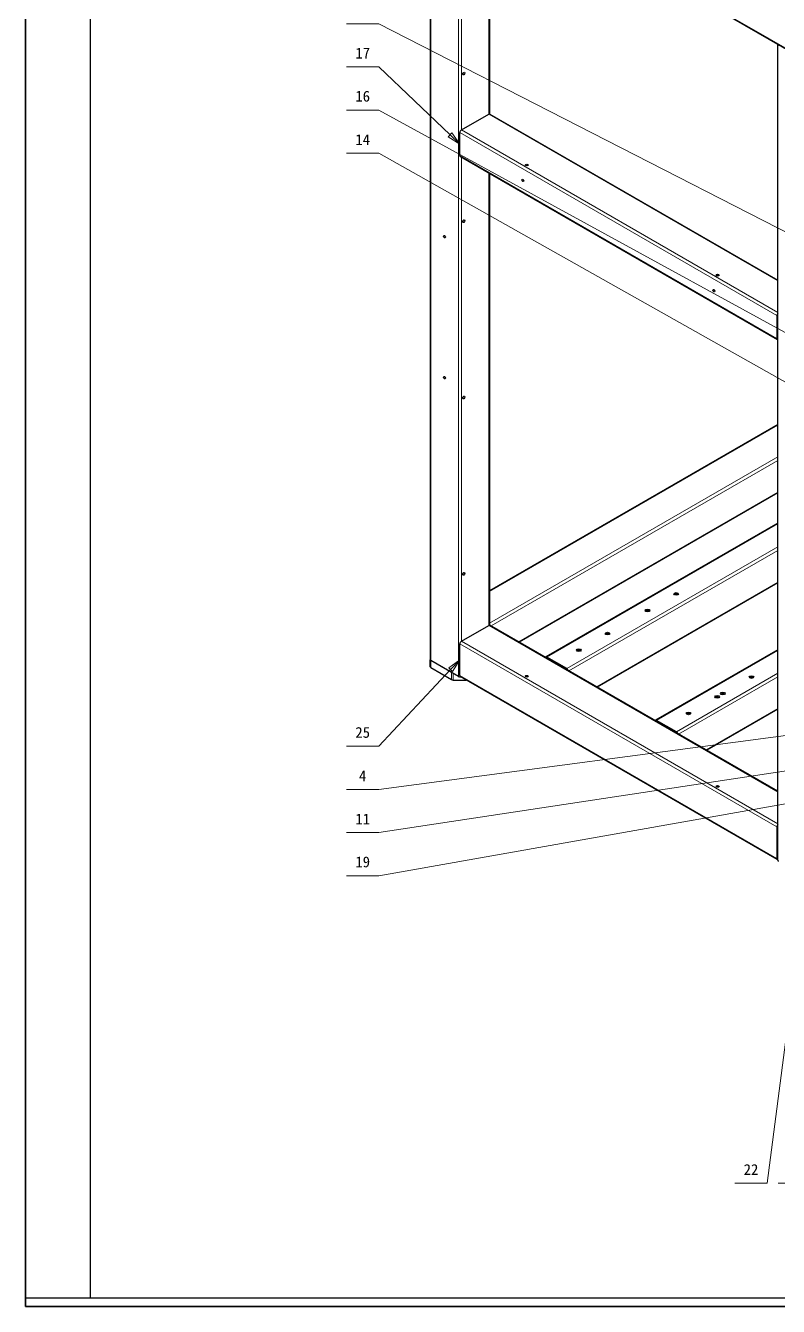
# Model space of a CAD drawing. Header units: millimetres. Extents: x 60 to 5885, y 55 to 4145.
# Drawn here: x 60 to 1454, y 55 to 2428 of the extents above; entities that cross this region are included whole.
import ezdxf

# ---------------------------------------------------------------- set-up
doc = ezdxf.new("R2010")
doc.units = ezdxf.units.MM
doc.header["$LTSCALE"] = 10
for name, color, linetype, lineweight in [('可见 (ISO)', 7, 'Continuous', 25), ('可见窄的 (ISO)', 7, 'Continuous', 18), ('图框 (ISO)', 7, 'Continuous', 35)]:
    doc.layers.add(name, color=color, linetype=linetype, lineweight=lineweight)
doc.layers.add('符号 (ISO)', color=7, linetype='Continuous', lineweight=18, true_color=0xc2008000)
doc.styles.add('文本样式74', font='SimSun.ttf')
doc.styles.add('注释文本 (ISO)', font='simfang.ttf')

# ---------------------------------------------------------------- blocks, each defined once
blk = doc.blocks.new('图框 最新国标')
at = {"layer": '图框 (ISO)'}
for p, q in [((6, 7), (6, 414.5)), ((6, 7), (6, 5.5)), ((6, 7), (6, 5.5)), ((588.5, 5.5), (6, 5.5))]:
    blk.add_line(p, q, dxfattribs=at)
at = {"layer": '图框 (ISO)', "color": 7, "linetype": 'Continuous', "lineweight": 25}
for p, q in [((18, 7), (18, 413)), ((587, 7), (6, 7)), ((587, 7), (18, 7))]:
    blk.add_line(p, q, dxfattribs=at)
at = {"layer": '图框 (ISO)', "style": '文本样式74'}
blk.add_attdef('零件代号_001', (44.45, 410.25), '', height=2.5, rotation=180, dxfattribs=at)
blk = doc.blocks.new('引出序号7')
at = {"layer": '符号 (ISO)'}
for p, q in [((71.41, 235.13), (65.41, 235.13)), ((84.59, 222.56), (71.41, 235.13)), ((84.94, 222.92), (84.25, 222.19)), ((84.25, 222.19), (86.4, 220.83)), ((84.59, 222.56), (86.4, 220.83)), ((86.4, 220.83), (84.94, 222.92))]:
    blk.add_line(p, q, dxfattribs=at)
at = {"layer": '符号 (ISO)', "flags": 128}
blk.add_lwpolyline([(84.25, 222.19), (86.4, 220.83), (84.94, 222.92), (84.25, 222.19)], dxfattribs=at)
at = {"layer": '符号 (ISO)'}
blk.add_solid([(84.25, 222.19), (86.4, 220.83), (84.94, 222.92), (84.25, 222.19)], dxfattribs=at)
at = {"layer": '符号 (ISO)', "insert": (68.41, 237.68), "char_height": 2, "attachment_point": 5, "style": '注释文本 (ISO)'}
blk.add_mtext('17', dxfattribs=at)
blk = doc.blocks.new('引出序号8')
at = {"layer": '符号 (ISO)'}
for p, q in [((84.69, 123.47), (71.41, 109.27)), ((86.4, 125.3), (84.33, 123.82)), ((84.33, 123.82), (85.06, 123.13)), ((84.69, 123.47), (86.4, 125.3)), ((85.06, 123.13), (86.4, 125.3)), ((71.41, 109.27), (65.41, 109.27))]:
    blk.add_line(p, q, dxfattribs=at)
at = {"layer": '符号 (ISO)', "flags": 128}
blk.add_lwpolyline([(85.06, 123.13), (86.4, 125.3), (84.33, 123.82), (85.06, 123.13)], dxfattribs=at)
at = {"layer": '符号 (ISO)'}
blk.add_solid([(85.06, 123.13), (86.4, 125.3), (84.33, 123.82), (85.06, 123.13)], dxfattribs=at)
at = {"layer": '符号 (ISO)', "insert": (68.41, 111.82), "char_height": 2, "attachment_point": 5, "style": '注释文本 (ISO)'}
blk.add_mtext('25', dxfattribs=at)
blk = doc.blocks.new('引出序号9')
at = {"layer": '符号 (ISO)'}
for p, q in [((353.7, 135.27), (71.41, 85.27)), ((356.16, 135.71), (353.61, 135.77)), ((353.61, 135.77), (353.79, 134.78)), ((353.7, 135.27), (356.16, 135.71)), ((353.79, 134.78), (356.16, 135.71)), ((71.41, 85.27), (65.41, 85.27))]:
    blk.add_line(p, q, dxfattribs=at)
at = {"layer": '符号 (ISO)', "flags": 128}
blk.add_lwpolyline([(353.79, 134.78), (356.16, 135.71), (353.61, 135.77), (353.79, 134.78)], dxfattribs=at)
at = {"layer": '符号 (ISO)'}
blk.add_solid([(353.79, 134.78), (356.16, 135.71), (353.61, 135.77), (353.79, 134.78)], dxfattribs=at)
at = {"layer": '符号 (ISO)', "insert": (68.41, 87.83), "char_height": 2, "attachment_point": 5, "style": '注释文本 (ISO)'}
blk.add_mtext('19', dxfattribs=at)
blk = doc.blocks.new('引出序号14')
at = {"layer": '符号 (ISO)'}
for p, q in [((331.56, 135.67), (71.41, 101.27)), ((334.04, 136), (331.5, 136.17)), ((331.5, 136.17), (331.63, 135.18)), ((331.56, 135.67), (334.04, 136)), ((331.63, 135.18), (334.04, 136)), ((71.41, 101.27), (65.41, 101.27))]:
    blk.add_line(p, q, dxfattribs=at)
at = {"layer": '符号 (ISO)', "flags": 128}
blk.add_lwpolyline([(331.63, 135.18), (334.04, 136), (331.5, 136.17), (331.63, 135.18)], dxfattribs=at)
at = {"layer": '符号 (ISO)'}
blk.add_solid([(331.63, 135.18), (334.04, 136), (331.5, 136.17), (331.63, 135.18)], dxfattribs=at)
at = {"layer": '符号 (ISO)', "insert": (68.41, 103.79), "char_height": 2, "attachment_point": 5, "style": '注释文本 (ISO)'}
blk.add_mtext('4', dxfattribs=at)
blk = doc.blocks.new('引出序号16')
at = {"layer": '符号 (ISO)'}
for p, q in [((150.66, 84.98), (149.85, 82.57)), ((150.34, 82.5), (150.66, 84.98)), ((150.84, 82.44), (150.66, 84.98)), ((150.34, 82.5), (143.31, 28.35)), ((149.85, 82.57), (150.84, 82.44)), ((143.31, 28.35), (137.31, 28.35))]:
    blk.add_line(p, q, dxfattribs=at)
at = {"layer": '符号 (ISO)', "flags": 128}
blk.add_lwpolyline([(150.84, 82.44), (150.66, 84.98), (149.85, 82.57), (150.84, 82.44)], dxfattribs=at)
at = {"layer": '符号 (ISO)'}
blk.add_solid([(150.84, 82.44), (150.66, 84.98), (149.85, 82.57), (150.84, 82.44)], dxfattribs=at)
at = {"layer": '符号 (ISO)', "insert": (140.31, 30.86), "char_height": 2, "attachment_point": 5, "style": '注释文本 (ISO)'}
blk.add_mtext('22', dxfattribs=at)
blk = doc.blocks.new('引出序号21')
at = {"layer": '符号 (ISO)'}
for p, q in [((165.74, 100.17), (164.76, 97.81)), ((165.25, 97.71), (165.74, 100.17)), ((165.74, 97.62), (165.74, 100.17)), ((165.25, 97.71), (151.31, 28.35)), ((164.76, 97.81), (165.74, 97.62)), ((151.31, 28.35), (145.31, 28.35))]:
    blk.add_line(p, q, dxfattribs=at)
at = {"layer": '符号 (ISO)', "flags": 128}
blk.add_lwpolyline([(165.74, 97.62), (165.74, 100.17), (164.76, 97.81), (165.74, 97.62)], dxfattribs=at)
at = {"layer": '符号 (ISO)'}
blk.add_solid([(165.74, 97.62), (165.74, 100.17), (164.76, 97.81), (165.74, 97.62)], dxfattribs=at)
at = {"layer": '符号 (ISO)', "insert": (148.31, 30.9), "char_height": 2, "attachment_point": 5, "style": '注释文本 (ISO)'}
blk.add_mtext('15', dxfattribs=at)
blk = doc.blocks.new('引出序号25')
at = {"layer": '符号 (ISO)'}
for p, q in [((222.52, 116.19), (219.97, 116.31)), ((219.97, 116.31), (220.12, 115.32)), ((220.05, 115.81), (71.41, 93.27)), ((220.05, 115.81), (222.52, 116.19)), ((220.12, 115.32), (222.52, 116.19)), ((71.41, 93.27), (65.41, 93.27))]:
    blk.add_line(p, q, dxfattribs=at)
at = {"layer": '符号 (ISO)', "flags": 128}
blk.add_lwpolyline([(220.12, 115.32), (222.52, 116.19), (219.97, 116.31), (220.12, 115.32)], dxfattribs=at)
at = {"layer": '符号 (ISO)'}
blk.add_solid([(220.12, 115.32), (222.52, 116.19), (219.97, 116.31), (220.12, 115.32)], dxfattribs=at)
at = {"layer": '符号 (ISO)', "insert": (68.41, 95.79), "char_height": 2, "attachment_point": 5, "style": '注释文本 (ISO)'}
blk.add_mtext('11', dxfattribs=at)
blk = doc.blocks.new('引出序号27')
at = {"layer": '符号 (ISO)'}
for p, q in [((71.41, 227.13), (65.41, 227.13)), ((148.56, 184.88), (71.41, 227.13)), ((148.8, 185.32), (148.32, 184.44)), ((150.75, 183.68), (148.8, 185.32)), ((148.32, 184.44), (150.75, 183.68)), ((148.56, 184.88), (150.75, 183.68))]:
    blk.add_line(p, q, dxfattribs=at)
at = {"layer": '符号 (ISO)', "flags": 128}
blk.add_lwpolyline([(148.32, 184.44), (150.75, 183.68), (148.8, 185.32), (148.32, 184.44)], dxfattribs=at)
at = {"layer": '符号 (ISO)'}
blk.add_solid([(148.32, 184.44), (150.75, 183.68), (148.8, 185.32), (148.32, 184.44)], dxfattribs=at)
at = {"layer": '符号 (ISO)', "insert": (68.41, 229.68), "char_height": 2, "attachment_point": 5, "style": '注释文本 (ISO)'}
blk.add_mtext('16', dxfattribs=at)
blk = doc.blocks.new('引出序号29')
at = {"layer": '符号 (ISO)'}
for p, q in [((71.41, 219.13), (65.41, 219.13)), ((166.66, 165.43), (71.41, 219.13)), ((166.91, 165.86), (166.42, 164.99)), ((166.42, 164.99), (168.84, 164.2)), ((166.66, 165.43), (168.84, 164.2)), ((168.84, 164.2), (166.91, 165.86))]:
    blk.add_line(p, q, dxfattribs=at)
at = {"layer": '符号 (ISO)', "flags": 128}
blk.add_lwpolyline([(166.42, 164.99), (168.84, 164.2), (166.91, 165.86), (166.42, 164.99)], dxfattribs=at)
at = {"layer": '符号 (ISO)'}
blk.add_solid([(166.42, 164.99), (168.84, 164.2), (166.91, 165.86), (166.42, 164.99)], dxfattribs=at)
at = {"layer": '符号 (ISO)', "insert": (68.41, 221.65), "char_height": 2, "attachment_point": 5, "style": '注释文本 (ISO)'}
blk.add_mtext('14', dxfattribs=at)
blk = doc.blocks.new('引出序号30')
at = {"layer": '符号 (ISO)'}
for p, q in [((71.41, 243.13), (65.41, 243.13)), ((182.46, 186.25), (71.41, 243.13)), ((182.69, 186.69), (182.24, 185.8)), ((182.24, 185.8), (184.69, 185.11)), ((182.46, 186.25), (184.69, 185.11)), ((184.69, 185.11), (182.69, 186.69))]:
    blk.add_line(p, q, dxfattribs=at)
at = {"layer": '符号 (ISO)', "flags": 128}
blk.add_lwpolyline([(182.24, 185.8), (184.69, 185.11), (182.69, 186.69), (182.24, 185.8)], dxfattribs=at)
at = {"layer": '符号 (ISO)'}
blk.add_solid([(182.24, 185.8), (184.69, 185.11), (182.69, 186.69), (182.24, 185.8)], dxfattribs=at)
at = {"layer": '符号 (ISO)', "insert": (68.41, 245.66), "char_height": 2, "attachment_point": 5, "style": '注释文本 (ISO)'}
blk.add_mtext('7', dxfattribs=at)

msp = doc.modelspace()

# ---------------------------------------------------------------- linework, layer by layer
at = {"layer": '可见 (ISO)'}
for p, q in [((809.1, 2827.9), (809.1, 1253)), ((2067.8, 2037.8), (864, 2732.8)), ((918.9, 2701.1), (918.9, 2264.2)), ((1452.6, 881.5), (1452.6, 2392)), ((866.8, 2234.4), (917.8, 2263.8)), ((919.8, 2264), (1452.6, 1956.4)), ((864, 2187.1), (864, 2229.5)), ((864.8, 2185.2), (1451.7, 1846.4)), ((918.9, 2154), (918.9, 1317.1)), ((1450.9, 1890.7), (1450.9, 1848.2)), ((1452.6, 1688.9), (918.9, 1380.8)), ((1452.6, 1562.1), (973.8, 1285.7)), ((1452.6, 1506), (1023.2, 1258.1)), ((1452.6, 1395.5), (1118.1, 1202.4)), ((866.8, 1287.3), (917.8, 1316.7)), ((1452.6, 1009.3), (919.8, 1316.9)), ((864, 1223.6), (864, 1282.4)), ((1062, 1236.7), (1025.2, 1257.9)), ((1452.6, 1271.6), (1226.2, 1140.9)), ((809.1, 1239.9), (809.1, 1253)), ((848.7, 1229.2), (810.3, 1251.4)), ((861.2, 1222), (810.3, 1251.4)), ((810.3, 1238.3), (848.7, 1216.1)), ((851.5, 1215.4), (875.8, 1215.4)), ((1451.7, 882.9), (864.8, 1221.8)), ((1264.9, 1119.5), (1228.2, 1140.7)), ((1452.6, 1161.2), (1321, 1085.2)), ((1450.9, 943.5), (1450.9, 884.8))]:
    msp.add_line(p, q, dxfattribs=at)
for centre, major_axis, start_param, end_param in [((1456.6, 2392), (-4, 0), 5.924866, 7.068583), ((869, 2340.2), (1.37, 2.38), 4.022614, 5.402164), ((917.8, 2260.6), (2, 3.46), 0, 0.785398), ((866.8, 2231.2), (2, 3.46), 0.785398, 2.356194), ((866.8, 2188.7), (-2, -3.46), 5.497787, 6.283185), ((987.8, 2167.1), (-2.75, 0), 4.022614, 5.402164), ((982.8, 2142.2), (1.23, -2.13), 4.182477, 5.242301), ((869, 2066.6), (1.37, 2.38), 4.022614, 5.402164), ((837.9, 2038.1), (1.23, -2.13), 4.182477, 5.242301), ((1341.3, 1962.9), (-2.75, 0), 4.022614, 5.402164), ((1336.4, 1938), (1.23, -2.13), 4.182477, 5.242301), ((1453.7, 1892.3), (-2, -3.46), 4.354069, 5.497787), ((1453.7, 1849.9), (-2, -3.46), 5.497787, 6.641505), ((837.9, 1776.8), (1.23, -2.13), 4.182477, 5.242301), ((869, 1740), (1.37, 2.38), 4.022614, 5.402164), ((869, 1413.4), (1.37, 2.38), 4.022614, 5.402164), ((1264.6, 1372.4), (-4.19, 0), 3.672741, 5.752037), ((1211.6, 1341.8), (-4.19, 0), 3.672741, 5.752037), ((917.8, 1313.4), (2, 3.46), 0, 0.785398), ((917.8, 1316.7), (-2, 3.46), 4.354069, 5.070709), ((866.8, 1284), (2, 3.46), 0.785398, 2.356194), ((1137.3, 1298.9), (-4.19, 0), 3.672741, 5.752037), ((1025.2, 1254.6), (-2, 3.46), 5.497787, 6.641505), ((1084.3, 1268.3), (-4.19, 0), 3.672741, 5.752037), ((813.1, 1253), (-4, 0), 0, 0.785398), ((813.1, 1253), (-4, 0), 0, 0.785398), ((813.1, 1239.9), (-4, 0), 0, 0.785398), ((1062, 1233.4), (-2, 3.46), 4.354069, 5.497787), ((851.5, 1217.7), (4, 0), 3.926991, 4.712389), ((864, 1223.6), (-4, 0), 0.785398, 1.929116), ((866.8, 1225.2), (-2, -3.46), 5.497787, 6.283185), ((987.8, 1219.9), (-2.75, 0), 4.022614, 5.402164), ((1403.9, 1218.5), (-4.19, 0), 3.672741, 5.752037), ((1350.9, 1187.9), (-4.19, 0), 3.672741, 5.752037), ((1340.3, 1181.8), (-4.19, 0), 3.672741, 5.752037), ((1228.2, 1137.5), (-2, 3.46), 5.497787, 6.641505), ((1287.2, 1151.1), (-4.19, 0), 3.672741, 5.752037), ((1264.9, 1116.2), (-2, 3.46), 4.354069, 5.497787), ((1341.3, 1015.8), (-2.75, 0), 4.022614, 5.402164), ((1453.7, 945.2), (-2, -3.46), 4.354069, 5.497787), ((1453.7, 886.4), (-2, -3.46), 5.497787, 6.641505), ((1456.6, 881.5), (-4, 0), 0, 0.785398)]:
    msp.add_ellipse(centre, major_axis=major_axis, ratio=0.57735, start_param=start_param, end_param=end_param, dxfattribs=at)
for centre, major_axis in [((871.1, 2338.9), (1.37, 2.38)), ((987.8, 2169.5), (-2.75, 0)), ((980.7, 2140.9), (-1.23, 2.13)), ((871.1, 2065.4), (1.37, 2.38)), ((835.7, 2036.8), (-1.23, 2.13)), ((1341.3, 1965.4), (-2.75, 0)), ((1334.2, 1936.8), (-1.23, 2.13)), ((835.7, 1775.6), (-1.23, 2.13)), ((871.1, 1738.8), (1.37, 2.38)), ((871.1, 1412.2), (1.37, 2.38)), ((1264.6, 1374.9), (-4.19, 0)), ((1211.6, 1344.2), (-4.19, 0)), ((1137.3, 1301.4), (-4.19, 0)), ((1084.3, 1270.8), (-4.19, 0)), ((987.8, 1222.4), (-2.75, 0)), ((1403.9, 1220.9), (-4.19, 0)), ((1340.3, 1184.2), (-4.19, 0)), ((1350.9, 1190.3), (-4.19, 0)), ((1287.2, 1153.6), (-4.19, 0)), ((1341.3, 1018.3), (-2.75, 0))]:
    msp.add_ellipse(centre, major_axis=major_axis, ratio=0.57735, dxfattribs=at)
at = {"layer": '可见窄的 (ISO)'}
for p, q in [((810.3, 2823.9), (810.3, 1251.4)), ((861.2, 2735.8), (861.2, 1222)), ((2068.9, 2038.5), (861.2, 2735.8)), ((866.8, 2731.1), (866.8, 2234.4)), ((917.8, 2701.7), (917.8, 2263.8)), ((917.8, 2263.8), (1452.6, 1955)), ((1452.6, 1896.3), (866.8, 2234.4)), ((864, 2229.5), (1450.9, 1890.7)), ((864, 2187.1), (1450.9, 1848.2)), ((866.8, 2184.1), (866.8, 1287.3)), ((917.8, 2154.7), (917.8, 1316.7)), ((1452.6, 1687.5), (918.9, 1379.4)), ((1452.6, 1628.7), (918.9, 1320.6)), ((1452.6, 1622.2), (921.8, 1315.7)), ((1452.6, 1563.4), (972.7, 1286.3)), ((1452.6, 1504.6), (1025.2, 1257.9)), ((1452.6, 1462.2), (1062, 1236.7)), ((1452.6, 1455.6), (1066, 1232.4)), ((1452.6, 1396.8), (1116.9, 1203)), ((1452.6, 1007.9), (917.8, 1316.7)), ((1450.9, 943.5), (864, 1282.4)), ((1452.6, 949.1), (866.8, 1287.3)), ((1452.6, 1270.3), (1228.2, 1140.7)), ((810.3, 1238.3), (810.3, 1251.4)), ((848.7, 1229.2), (848.7, 1216.1)), ((851.5, 1215.4), (851.5, 1227.5)), ((1450.9, 884.8), (864, 1223.6)), ((1452.6, 1227.8), (1264.9, 1119.5)), ((1452.6, 1221.3), (1268.9, 1115.3)), ((1452.6, 1162.5), (1319.9, 1085.9))]:
    msp.add_line(p, q, dxfattribs=at)

# ---------------------------------------------------------------- block references
at = {"xscale": 10, "yscale": 10, "zscale": 10}
msp.add_blockref('图框 最新国标', (0, 0), dxfattribs=at)
at = {"layer": '符号 (ISO)', "xscale": 10, "yscale": 10, "zscale": 10}
for name in ['引出序号30', '引出序号7', '引出序号27', '引出序号29', '引出序号14', '引出序号9', '引出序号8', '引出序号25', '引出序号21', '引出序号16']:
    msp.add_blockref(name, (0, 0), dxfattribs=at)

doc.saveas('drawing.dxf')
